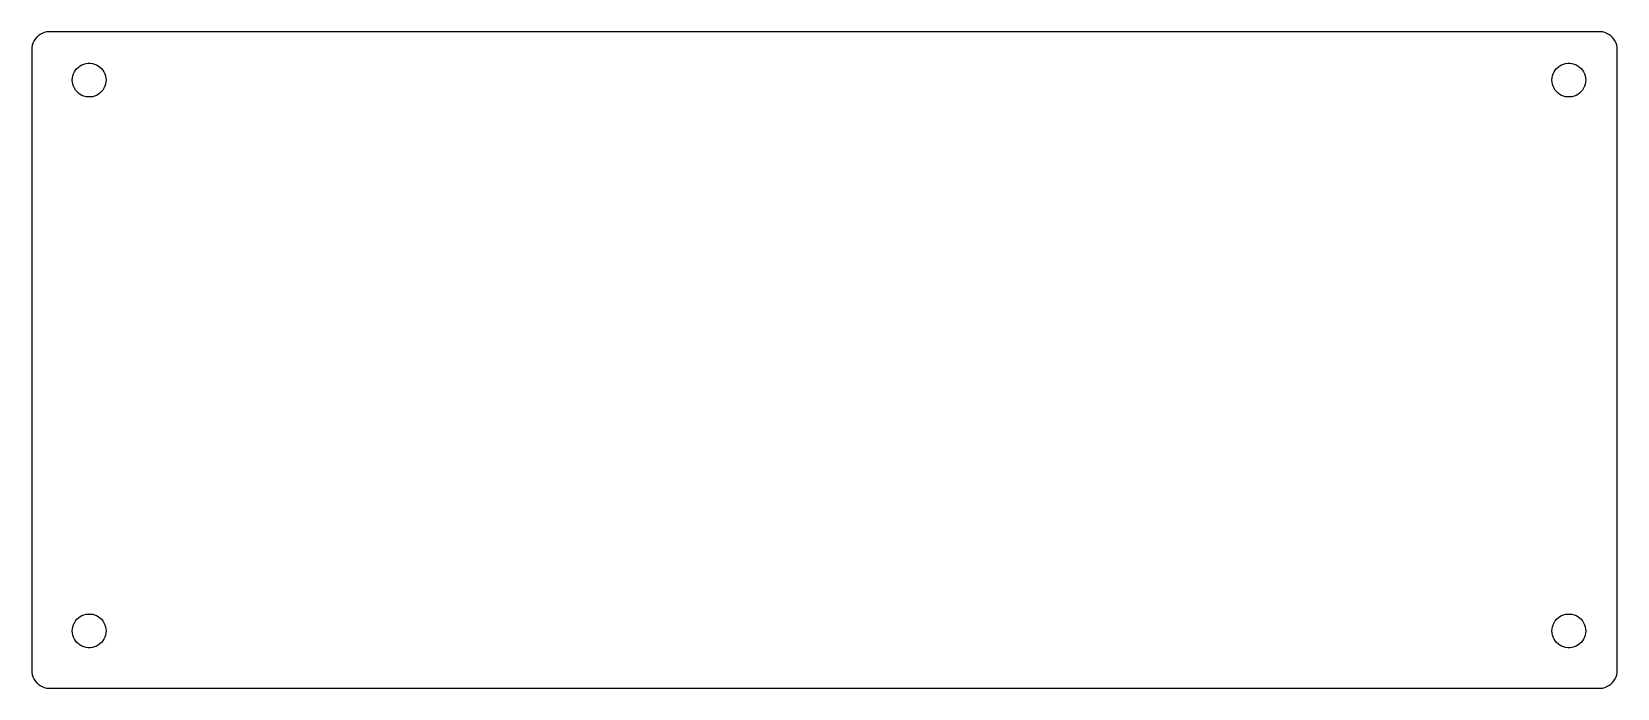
# Model space of a CAD drawing. Header units: metres. Extents: x -2 to 139, y -2 to 57.
import ezdxf

# ---------------------------------------------------------------- set-up
doc = ezdxf.new("R2010")
doc.units = ezdxf.units.M

msp = doc.modelspace()

# ---------------------------------------------------------------- linework, layer by layer
for p, q in [((-1.01988, 56.3328), (-1.16635, 56.1953)), ((-0.857323, 56.4509), (-1.01988, 56.3328)), ((-0.681247, 56.5477), (-0.857323, 56.4509)), ((-0.494427, 56.6217), (-0.681247, 56.5477)), ((-0.299809, 56.6717), (-0.494427, 56.6217)), ((-0.100465, 56.6968), (-0.299809, 56.6717)), ((137.6, 56.6968), (-0.100465, 56.6968)), ((137.8, 56.6717), (137.6, 56.6968)), ((137.994, 56.6217), (137.8, 56.6717)), ((138.181, 56.5477), (137.994, 56.6217)), ((138.357, 56.4509), (138.181, 56.5477)), ((138.52, 56.3328), (138.357, 56.4509)), ((138.666, 56.1953), (138.52, 56.3328)), ((-1.58738, 55.3005), (-1.6, 55.1)), ((-1.6, 55.1), (-1.6, 0)), ((-1.54973, 55.4979), (-1.58738, 55.3005)), ((-1.48764, 55.689), (-1.54973, 55.4979)), ((-1.40209, 55.8708), (-1.48764, 55.689)), ((-1.29443, 56.0405), (-1.40209, 55.8708)), ((-1.16635, 56.1953), (-1.29443, 56.0405)), ((138.794, 56.0405), (138.666, 56.1953)), ((138.902, 55.8708), (138.794, 56.0405)), ((138.988, 55.689), (138.902, 55.8708)), ((139.05, 55.4979), (138.988, 55.689)), ((139.087, 55.3005), (139.05, 55.4979)), ((139.1, 55.1), (139.087, 55.3005)), ((139.1, 0), (139.1, 55.1)), ((2.40655, 53.4268), (2.54386, 53.5558)), ((2.54386, 53.5558), (2.69626, 53.6665)), ((2.69626, 53.6665), (2.86133, 53.7572)), ((2.86133, 53.7572), (3.03647, 53.8266)), ((3.03647, 53.8266), (3.21893, 53.8734)), ((3.21893, 53.8734), (3.40581, 53.897)), ((3.40581, 53.897), (3.59418, 53.897)), ((3.59418, 53.897), (3.78107, 53.8734)), ((3.78107, 53.8734), (3.96352, 53.8266)), ((3.96352, 53.8266), (4.13867, 53.7572)), ((4.13867, 53.7572), (4.30374, 53.6665)), ((4.30374, 53.6665), (4.45614, 53.5558)), ((4.45614, 53.5558), (4.59345, 53.4268)), ((133.707, 53.4268), (133.844, 53.5558)), ((133.844, 53.5558), (133.996, 53.6665)), ((133.996, 53.6665), (134.161, 53.7572)), ((134.161, 53.7572), (134.336, 53.8266)), ((134.336, 53.8266), (134.519, 53.8734)), ((134.519, 53.8734), (134.706, 53.897)), ((134.706, 53.897), (134.894, 53.897)), ((134.894, 53.897), (135.081, 53.8734)), ((135.081, 53.8734), (135.264, 53.8266)), ((135.264, 53.8266), (135.439, 53.7572)), ((135.439, 53.7572), (135.604, 53.6665)), ((135.604, 53.6665), (135.756, 53.5558)), ((135.756, 53.5558), (135.893, 53.4268)), ((2, 52.4), (2.01183, 52.588)), ((2.01183, 52.212), (2, 52.4)), ((2.01183, 52.588), (2.04712, 52.773)), ((2.04712, 52.027), (2.01183, 52.212)), ((2.04712, 52.773), (2.10534, 52.9522)), ((2.10534, 52.9522), (2.18554, 53.1226)), ((2.18554, 53.1226), (2.28647, 53.2817)), ((2.28647, 53.2817), (2.40655, 53.4268)), ((4.59345, 53.4268), (4.71352, 53.2817)), ((4.71352, 53.2817), (4.81446, 53.1226)), ((4.81446, 53.1226), (4.89466, 52.9522)), ((4.89466, 52.9522), (4.95287, 52.773)), ((4.95287, 52.773), (4.98817, 52.588)), ((4.98817, 52.212), (4.95287, 52.027)), ((4.98817, 52.588), (5, 52.4)), ((5, 52.4), (4.98817, 52.212)), ((133.3, 52.4), (133.312, 52.588)), ((133.312, 52.212), (133.3, 52.4)), ((133.312, 52.588), (133.347, 52.773)), ((133.347, 52.027), (133.312, 52.212)), ((133.347, 52.773), (133.405, 52.9522)), ((133.405, 52.9522), (133.486, 53.1226)), ((133.486, 53.1226), (133.586, 53.2817)), ((133.586, 53.2817), (133.707, 53.4268)), ((135.893, 53.4268), (136.014, 53.2817)), ((136.014, 53.2817), (136.114, 53.1226)), ((136.114, 53.1226), (136.195, 52.9522)), ((136.195, 52.9522), (136.253, 52.773)), ((136.253, 52.773), (136.288, 52.588)), ((136.288, 52.212), (136.253, 52.027)), ((136.288, 52.588), (136.3, 52.4)), ((136.3, 52.4), (136.288, 52.212)), ((2.10534, 51.8478), (2.04712, 52.027)), ((2.18554, 51.6774), (2.10534, 51.8478)), ((2.28647, 51.5183), (2.18554, 51.6774)), ((2.40655, 51.3732), (2.28647, 51.5183)), ((2.54386, 51.2442), (2.40655, 51.3732)), ((2.69626, 51.1335), (2.54386, 51.2442)), ((2.86133, 51.0428), (2.69626, 51.1335)), ((3.03647, 50.9734), (2.86133, 51.0428)), ((3.21893, 50.9266), (3.03647, 50.9734)), ((3.40581, 50.903), (3.21893, 50.9266)), ((3.59418, 50.903), (3.40581, 50.903)), ((3.78107, 50.9266), (3.59418, 50.903)), ((3.96352, 50.9734), (3.78107, 50.9266)), ((4.13867, 51.0428), (3.96352, 50.9734)), ((4.30374, 51.1335), (4.13867, 51.0428)), ((4.45614, 51.2442), (4.30374, 51.1335)), ((4.59345, 51.3732), (4.45614, 51.2442)), ((4.71352, 51.5183), (4.59345, 51.3732)), ((4.81446, 51.6774), (4.71352, 51.5183)), ((4.89466, 51.8478), (4.81446, 51.6774)), ((4.95287, 52.027), (4.89466, 51.8478)), ((133.405, 51.8478), (133.347, 52.027)), ((133.486, 51.6774), (133.405, 51.8478)), ((133.586, 51.5183), (133.486, 51.6774)), ((133.707, 51.3732), (133.586, 51.5183)), ((133.844, 51.2442), (133.707, 51.3732)), ((133.996, 51.1335), (133.844, 51.2442)), ((134.161, 51.0428), (133.996, 51.1335)), ((134.336, 50.9734), (134.161, 51.0428)), ((134.519, 50.9266), (134.336, 50.9734)), ((134.706, 50.903), (134.519, 50.9266)), ((134.894, 50.903), (134.706, 50.903)), ((135.081, 50.9266), (134.894, 50.903)), ((135.264, 50.9734), (135.081, 50.9266)), ((135.439, 51.0428), (135.264, 50.9734)), ((135.604, 51.1335), (135.439, 51.0428)), ((135.756, 51.2442), (135.604, 51.1335)), ((135.893, 51.3732), (135.756, 51.2442)), ((136.014, 51.5183), (135.893, 51.3732)), ((136.114, 51.6774), (136.014, 51.5183)), ((136.195, 51.8478), (136.114, 51.6774)), ((136.253, 52.027), (136.195, 51.8478)), ((2.10534, 4.05219), (2.18554, 4.22263)), ((2.18554, 4.22263), (2.28647, 4.38168)), ((2.28647, 4.38168), (2.40655, 4.52682)), ((2.40655, 4.52682), (2.54386, 4.65577)), ((2.54386, 4.65577), (2.69626, 4.76649)), ((2.69626, 4.76649), (2.86133, 4.85724)), ((2.86133, 4.85724), (3.03647, 4.92658)), ((3.03647, 4.92658), (3.21893, 4.97343)), ((3.21893, 4.97343), (3.40581, 4.99704)), ((3.40581, 4.99704), (3.59418, 4.99704)), ((3.59418, 4.99704), (3.78107, 4.97343)), ((3.78107, 4.97343), (3.96352, 4.92658)), ((3.96352, 4.92658), (4.13867, 4.85724)), ((4.13867, 4.85724), (4.30374, 4.76649)), ((4.30374, 4.76649), (4.45614, 4.65577)), ((4.45614, 4.65577), (4.59345, 4.52682)), ((4.59345, 4.52682), (4.71352, 4.38168)), ((4.71352, 4.38168), (4.81446, 4.22263)), ((4.81446, 4.22263), (4.89466, 4.05219)), ((133.405, 4.05219), (133.486, 4.22263)), ((133.486, 4.22263), (133.586, 4.38168)), ((133.586, 4.38168), (133.707, 4.52682)), ((133.707, 4.52682), (133.844, 4.65577)), ((133.844, 4.65577), (133.996, 4.76649)), ((133.996, 4.76649), (134.161, 4.85724)), ((134.161, 4.85724), (134.336, 4.92658)), ((134.336, 4.92658), (134.519, 4.97343)), ((134.519, 4.97343), (134.706, 4.99704)), ((134.706, 4.99704), (134.894, 4.99704)), ((134.894, 4.99704), (135.081, 4.97343)), ((135.081, 4.97343), (135.264, 4.92658)), ((135.264, 4.92658), (135.439, 4.85724)), ((135.439, 4.85724), (135.604, 4.76649)), ((135.604, 4.76649), (135.756, 4.65577)), ((135.756, 4.65577), (135.893, 4.52682)), ((135.893, 4.52682), (136.014, 4.38168)), ((136.014, 4.38168), (136.114, 4.22263)), ((136.114, 4.22263), (136.195, 4.05219)), ((2, 3.5), (2.01183, 3.688)), ((2.01183, 3.312), (2, 3.5)), ((2.01183, 3.688), (2.04712, 3.87303)), ((2.04712, 3.12696), (2.01183, 3.312)), ((2.04712, 3.87303), (2.10534, 4.05219)), ((2.10534, 2.94781), (2.04712, 3.12696)), ((2.18554, 2.77737), (2.10534, 2.94781)), ((4.89466, 2.94781), (4.81446, 2.77737)), ((4.89466, 4.05219), (4.95287, 3.87303)), ((4.95287, 3.12696), (4.89466, 2.94781)), ((4.95287, 3.87303), (4.98817, 3.688)), ((4.98817, 3.312), (4.95287, 3.12696)), ((4.98817, 3.688), (5, 3.5)), ((5, 3.5), (4.98817, 3.312)), ((133.3, 3.5), (133.312, 3.688)), ((133.312, 3.312), (133.3, 3.5)), ((133.312, 3.688), (133.347, 3.87303)), ((133.347, 3.12696), (133.312, 3.312)), ((133.347, 3.87303), (133.405, 4.05219)), ((133.405, 2.94781), (133.347, 3.12696)), ((133.486, 2.77737), (133.405, 2.94781)), ((136.195, 2.94781), (136.114, 2.77737)), ((136.195, 4.05219), (136.253, 3.87303)), ((136.253, 3.12696), (136.195, 2.94781)), ((136.253, 3.87303), (136.288, 3.688)), ((136.288, 3.312), (136.253, 3.12696)), ((136.288, 3.688), (136.3, 3.5)), ((136.3, 3.5), (136.288, 3.312)), ((2.28647, 2.61832), (2.18554, 2.77737)), ((2.40655, 2.47318), (2.28647, 2.61832)), ((2.54386, 2.34423), (2.40655, 2.47318)), ((2.69626, 2.23351), (2.54386, 2.34423)), ((2.86133, 2.14276), (2.69626, 2.23351)), ((3.03647, 2.07341), (2.86133, 2.14276)), ((3.21893, 2.02657), (3.03647, 2.07341)), ((3.40581, 2.00296), (3.21893, 2.02657)), ((3.59418, 2.00296), (3.40581, 2.00296)), ((3.78107, 2.02657), (3.59418, 2.00296)), ((3.96352, 2.07341), (3.78107, 2.02657)), ((4.13867, 2.14276), (3.96352, 2.07341)), ((4.30374, 2.23351), (4.13867, 2.14276)), ((4.45614, 2.34423), (4.30374, 2.23351)), ((4.59345, 2.47318), (4.45614, 2.34423)), ((4.71352, 2.61832), (4.59345, 2.47318)), ((4.81446, 2.77737), (4.71352, 2.61832)), ((133.586, 2.61832), (133.486, 2.77737)), ((133.707, 2.47318), (133.586, 2.61832)), ((133.844, 2.34423), (133.707, 2.47318)), ((133.996, 2.23351), (133.844, 2.34423)), ((134.161, 2.14276), (133.996, 2.23351)), ((134.336, 2.07341), (134.161, 2.14276)), ((134.519, 2.02657), (134.336, 2.07341)), ((134.706, 2.00296), (134.519, 2.02657)), ((134.894, 2.00296), (134.706, 2.00296)), ((135.081, 2.02657), (134.894, 2.00296)), ((135.264, 2.07341), (135.081, 2.02657)), ((135.439, 2.14276), (135.264, 2.07341)), ((135.604, 2.23351), (135.439, 2.14276)), ((135.756, 2.34423), (135.604, 2.23351)), ((135.893, 2.47318), (135.756, 2.34423)), ((136.014, 2.61832), (135.893, 2.47318)), ((136.114, 2.77737), (136.014, 2.61832)), ((-1.6, 0), (-1.58738, -0.200533)), ((139.087, -0.200533), (139.1, 0)), ((-1.58738, -0.200533), (-1.54973, -0.397903)), ((-1.54973, -0.397903), (-1.48764, -0.588999)), ((-1.48764, -0.588999), (-1.40209, -0.770805)), ((-1.40209, -0.770805), (-1.29443, -0.940456)), ((-1.29443, -0.940456), (-1.16635, -1.09527)), ((-1.16635, -1.09527), (-1.01988, -1.23282)), ((-1.01988, -1.23282), (-0.857323, -1.35092)), ((-0.857323, -1.35092), (-0.681247, -1.44772)), ((138.181, -1.44772), (138.357, -1.35092)), ((138.357, -1.35092), (138.52, -1.23282)), ((138.52, -1.23282), (138.666, -1.09527)), ((138.666, -1.09527), (138.794, -0.940456)), ((138.794, -0.940456), (138.902, -0.770805)), ((138.902, -0.770805), (138.988, -0.588999)), ((138.988, -0.588999), (139.05, -0.397903)), ((139.05, -0.397903), (139.087, -0.200533)), ((-0.681247, -1.44772), (-0.494427, -1.52169)), ((-0.494427, -1.52169), (-0.299809, -1.57166)), ((-0.299809, -1.57166), (-0.100465, -1.59684)), ((-0.100465, -1.59684), (137.6, -1.59684)), ((137.6, -1.59684), (137.8, -1.57166)), ((137.8, -1.57166), (137.994, -1.52169)), ((137.994, -1.52169), (138.181, -1.44772))]:
    msp.add_line(p, q)

doc.saveas('drawing.dxf')
